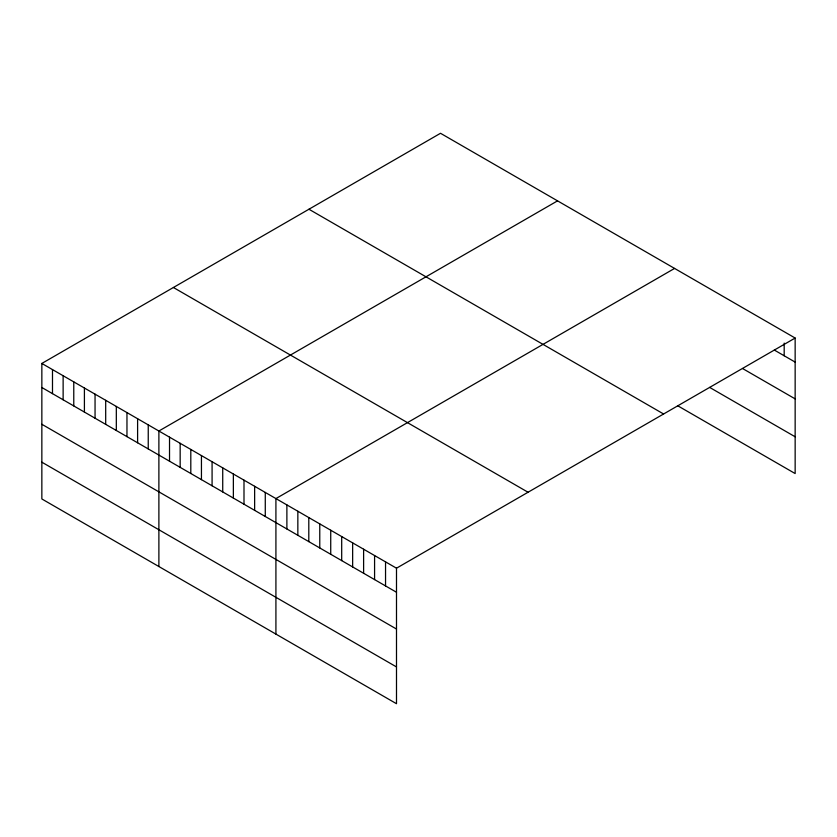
<?xml version="1.0" encoding="UTF-8"?>
<svg xmlns="http://www.w3.org/2000/svg" width="837" height="837" viewBox="0 0 837 837"><rect width="100%" height="100%" fill="white"/><g stroke="black" fill="none" stroke-linecap="round" stroke-linejoin="round"><path stroke-width="1.26" d="M795.15 338.043L396.497 568.197L396.497 703.718L41.85 498.957L41.85 363.446L440.503 133.282L795.15 338.043L795.15 473.554L677.855 405.84M557.536 200.859L158.884 431.013L158.884 566.523M674.57 268.426L275.917 498.58L275.917 634.101M774.319 350.065L795.15 362.097M742.534 368.5L795.15 398.872M709.65 387.405L795.15 436.778M308.947 209.24L663.595 413.991M173.405 287.489L528.053 492.25M41.85 363.446L396.497 568.197M41.85 387.5L396.497 592.251M41.85 424.275L396.497 629.037M41.85 462.181L396.497 666.932M784.185 343.107L784.185 355.767M385.543 561.868L385.543 585.921M374.578 555.538L374.578 579.591M363.614 549.218L363.614 573.272M352.649 542.889L352.649 566.942M341.695 536.559L341.695 560.612M330.73 530.229L330.73 554.282M319.765 523.899L319.765 547.953M308.801 517.569L308.801 541.623M297.846 511.24L297.846 535.293M286.882 504.91L286.882 528.963M265.277 492.438L265.277 516.492M254.636 486.297L254.636 510.35M243.996 480.156L243.996 504.209M233.366 474.014L233.366 498.067M222.726 467.873L222.726 491.926M212.085 461.731L212.085 485.784M201.445 455.59L201.445 479.643M190.805 449.438L190.805 473.491M180.164 443.296L180.164 467.349M169.524 437.155L169.524 461.208M148.243 424.872L148.243 448.925M137.603 418.73L137.603 442.783M126.962 412.589L126.962 436.642M116.322 406.447L116.322 430.5M105.692 400.306L105.692 424.359M95.052 394.154L95.052 418.207M84.411 388.012L84.411 412.066M73.771 381.871L73.771 405.924M63.131 375.729L63.131 399.783M52.49 369.588L52.49 393.641"/></g></svg>
